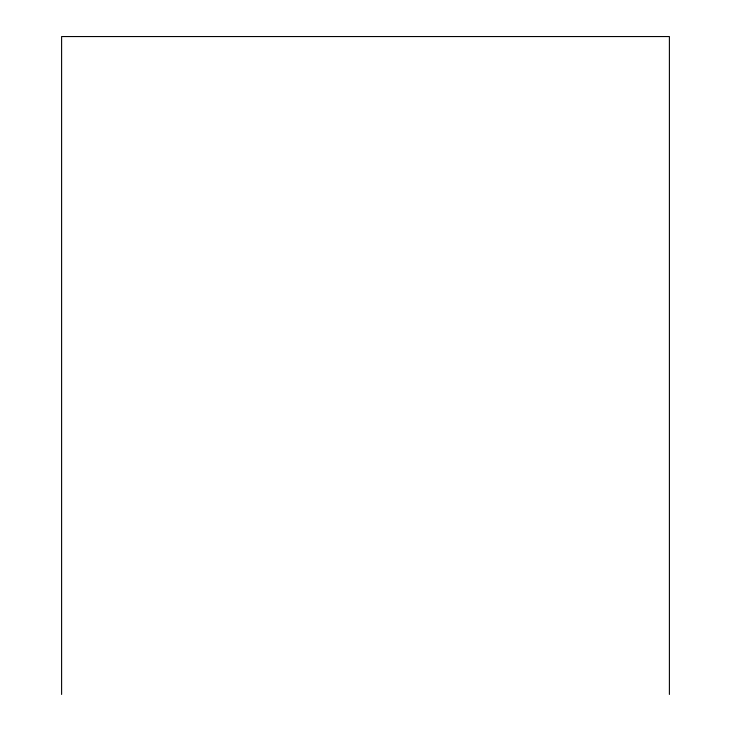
<?xml version="1.0" encoding="UTF-8"?>
<svg xmlns="http://www.w3.org/2000/svg" width="731" height="731" viewBox="0 0 731 731"><rect width="100%" height="100%" fill="white"/><g stroke="black" fill="none" stroke-linecap="round" stroke-linejoin="round"><path stroke-width="1.1" d="M669.395 694.45L669.395 36.55L61.605 36.55L61.605 694.45"/></g></svg>
